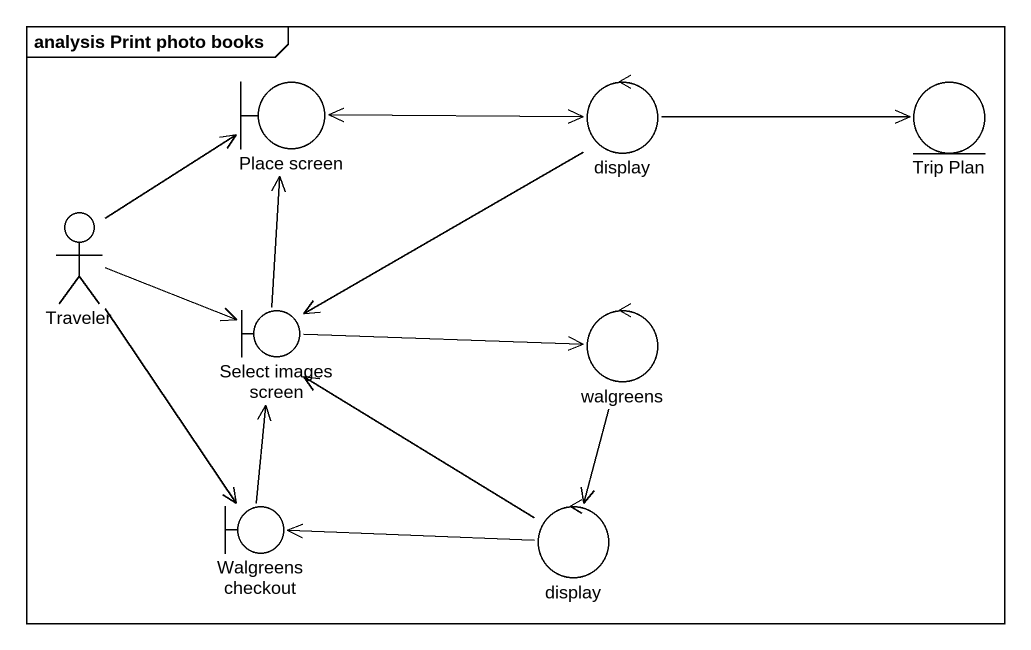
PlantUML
@startuml
mainframe analysis Print photo books
boundary "Place screen" as Place_screen
control display
entity "Trip Plan" as Trip_Plan
actor Traveler
boundary "Select images screen" as Select_images_screen
control walgreens
boundary "Walgreens checkout" as Walgreens_checkout
control "display" as display_2
Place_screen -right-> display
display -left-> Place_screen
display -right-> Trip_Plan
display --> Select_images_screen
Traveler -up-> Place_screen
Traveler -right-> Select_images_screen
Traveler --> Walgreens_checkout
Select_images_screen -up-> Place_screen
Select_images_screen -right-> walgreens
walgreens --> display_2
Walgreens_checkout -up-> Select_images_screen
display_2 -up-> Select_images_screen
display_2 -left-> Walgreens_checkout
@enduml
